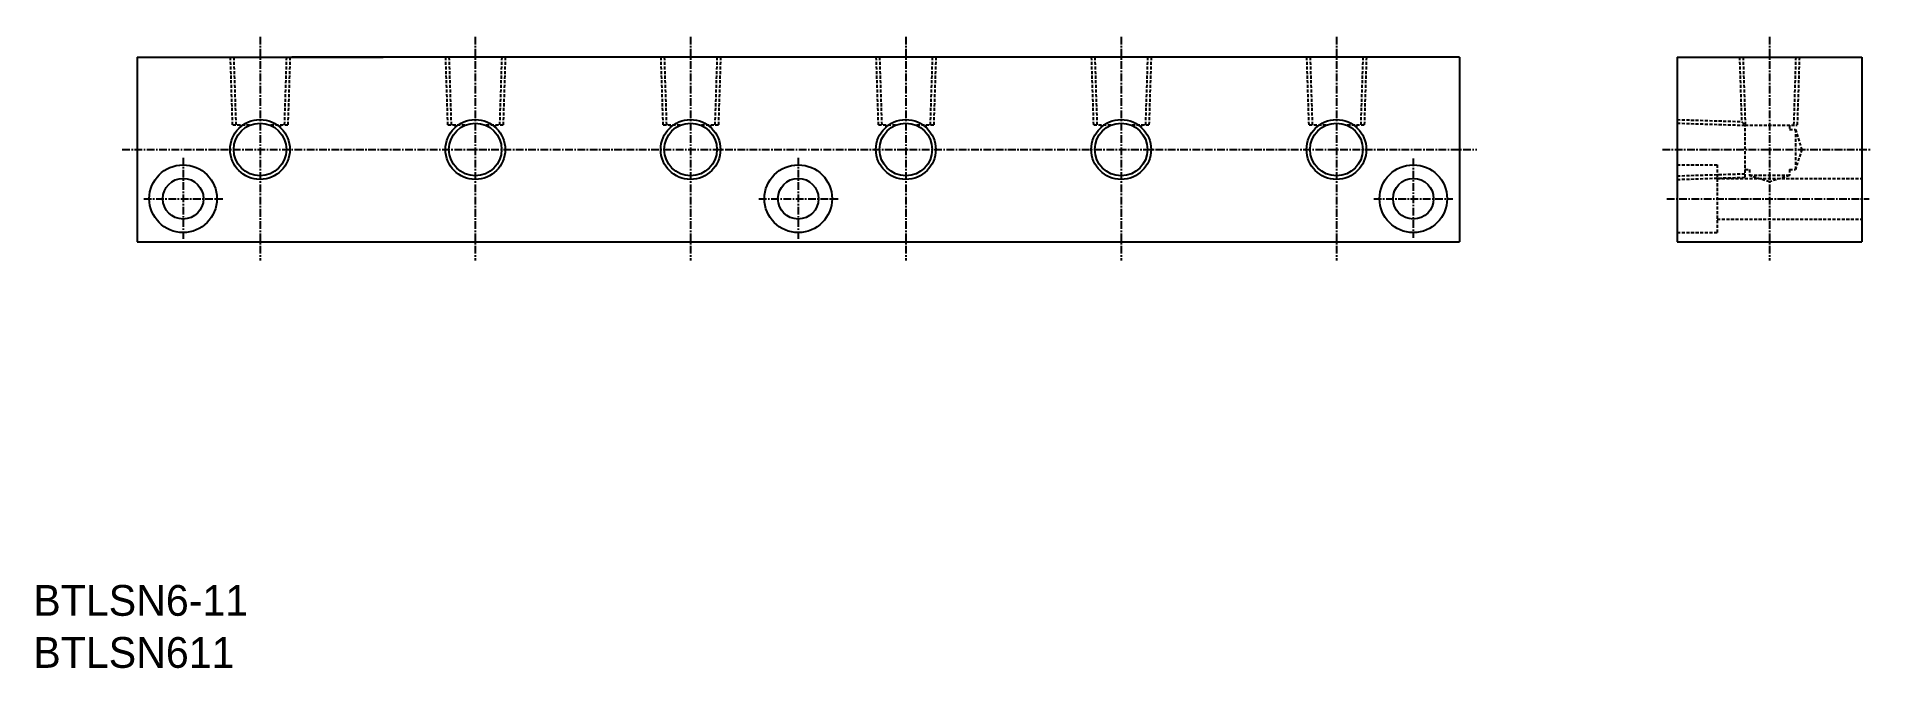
# Model space of a CAD drawing. Extents: x 1709 to 2007, y 5828 to 5930.
import ezdxf

# ---------------------------------------------------------------- set-up
doc = ezdxf.new("R2010")
doc.units = 0
doc.linetypes.add('CENTER', pattern=[2, 1.25, -0.25, 0.25, -0.25])
doc.linetypes.add('DASHED', pattern=[0.75, 0.5, -0.25])
doc.layers.get('0').update_dxf_attribs({"linetype": 'CONTINUOUS'})
doc.layers.add('CENTER', color=1, linetype='CENTER')

msp = doc.modelspace()

# ---------------------------------------------------------------- linework, layer by layer
at = {"color": 7, "linetype": 'CONTINUOUS'}
for p, q in [((1725.23, 5927.07), (1765.23, 5927.07)), ((1725.23, 5927.07), (1725.23, 5897.07)), ((1940.23, 5927.07), (1940.23, 5897.07)), ((1975.62, 5927.07), (2005.62, 5927.07)), ((1975.62, 5927.07), (1975.62, 5897.07)), ((2005.62, 5927.07), (2005.62, 5897.07)), ((1725.23, 5897.07), (1940.23, 5897.07)), ((1975.62, 5897.07), (2005.62, 5897.07))]:
    msp.add_line(p, q, dxfattribs=at)
for p, q in [((1735.23, 5927.07), (1735.23, 5927.07)), ((1940.23, 5927.07), (1750.41, 5927.07))]:
    msp.add_line(p, q)
at = {"color": 3, "linetype": 'DASHED'}
for p, q in [((1740.37, 5927.07), (1740.72, 5916)), ((1740.95, 5927.07), (1741.3, 5916)), ((1749.52, 5927.07), (1749.17, 5916)), ((1750.1, 5927.07), (1749.75, 5916)), ((1775.37, 5927.07), (1775.72, 5916)), ((1775.95, 5927.07), (1776.3, 5916)), ((1784.52, 5927.07), (1784.17, 5916)), ((1785.1, 5927.07), (1784.75, 5916)), ((1810.37, 5927.07), (1810.72, 5916)), ((1810.95, 5927.07), (1811.3, 5916)), ((1819.52, 5927.07), (1819.17, 5916)), ((1820.1, 5927.07), (1819.75, 5916)), ((1845.37, 5927.07), (1845.72, 5916)), ((1845.95, 5927.07), (1846.3, 5916)), ((1854.52, 5927.07), (1854.17, 5916)), ((1855.1, 5927.07), (1854.75, 5916)), ((1880.37, 5927.07), (1880.72, 5916)), ((1880.95, 5927.07), (1881.3, 5916)), ((1889.52, 5927.07), (1889.17, 5916)), ((1890.1, 5927.07), (1889.75, 5916)), ((1915.37, 5927.07), (1915.72, 5916)), ((1915.95, 5927.07), (1916.3, 5916)), ((1924.52, 5927.07), (1924.17, 5916)), ((1925.1, 5927.07), (1924.75, 5916)), ((1985.76, 5927.07), (1986.09, 5916.6)), ((1986.34, 5927.07), (1986.69, 5916)), ((1994.9, 5927.07), (1994.56, 5916)), ((1995.49, 5927.07), (1995.14, 5916)), ((1743.54, 5916), (1740.72, 5916)), ((1741.98, 5916), (1741.98, 5915.69)), ((1749.75, 5916), (1746.92, 5916)), ((1748.48, 5916), (1748.48, 5915.69)), ((1778.54, 5916), (1775.72, 5916)), ((1776.98, 5916), (1776.98, 5915.69)), ((1784.75, 5916), (1781.92, 5916)), ((1783.48, 5916), (1783.48, 5915.69)), ((1813.54, 5916), (1810.72, 5916)), ((1811.98, 5916), (1811.98, 5915.69)), ((1819.75, 5916), (1816.92, 5916)), ((1818.48, 5916), (1818.48, 5915.69)), ((1848.54, 5916), (1845.72, 5916)), ((1846.98, 5916), (1846.98, 5915.69)), ((1854.75, 5916), (1851.92, 5916)), ((1853.48, 5916), (1853.48, 5915.69)), ((1883.54, 5916), (1880.72, 5916)), ((1881.98, 5916), (1881.98, 5915.69)), ((1889.75, 5916), (1886.92, 5916)), ((1888.48, 5916), (1888.48, 5915.69)), ((1918.54, 5916), (1915.72, 5916)), ((1916.98, 5916), (1916.98, 5915.69)), ((1924.75, 5916), (1921.92, 5916)), ((1923.48, 5916), (1923.48, 5915.69)), ((1975.62, 5916.93), (1986.09, 5916.6)), ((1975.62, 5916.35), (1986.69, 5916)), ((1986.09, 5916.6), (1986.69, 5916)), ((1986.69, 5907.55), (1986.69, 5916)), ((1986.69, 5916), (1995.14, 5916)), ((1993.87, 5916), (1993.87, 5915.32)), ((1993.87, 5915.32), (1994.87, 5915.32)), ((1994.87, 5915.32), (1994.87, 5908.82)), ((1994.87, 5915.32), (1995.87, 5912.07)), ((1995.87, 5912.07), (1994.87, 5908.82)), ((1975.62, 5909.57), (1982.12, 5909.57)), ((1982.12, 5909.57), (1982.12, 5898.57)), ((1986.69, 5908.82), (1987.37, 5908.82)), ((1987.37, 5908.82), (1987.37, 5907.82)), ((1993.87, 5908.82), (1994.87, 5908.82)), ((1993.87, 5908.82), (1993.87, 5907.82)), ((1975.62, 5907.79), (1986.69, 5908.13)), ((1975.62, 5907.2), (1986.69, 5907.55)), ((1982.12, 5907.37), (2005.62, 5907.37)), ((1990.62, 5906.82), (1987.37, 5907.82)), ((1993.87, 5907.82), (1987.37, 5907.82)), ((1993.87, 5907.82), (1990.62, 5906.82)), ((1982.12, 5900.77), (2005.62, 5900.77)), ((1975.62, 5898.57), (1982.12, 5898.57))]:
    msp.add_line(p, q, dxfattribs=at)
at = {"color": 3, "linetype": 'CONTINUOUS'}
for centre in [(1745.23, 5912.07), (1780.23, 5912.07), (1815.23, 5912.07), (1850.23, 5912.07), (1885.23, 5912.07), (1920.23, 5912.07)]:
    msp.add_circle(centre, 4.86, dxfattribs=at)
at = {"color": 7, "linetype": 'CONTINUOUS'}
for centre, radius in [((1745.23, 5912.07), 4.28), ((1780.23, 5912.07), 4.28), ((1815.23, 5912.07), 4.28), ((1850.23, 5912.07), 4.28), ((1885.23, 5912.07), 4.28), ((1920.23, 5912.07), 4.28), ((1732.73, 5904.07), 5.5), ((1832.73, 5904.07), 5.5), ((1932.73, 5904.07), 5.5), ((1732.73, 5904.07), 3.3), ((1832.73, 5904.07), 3.3), ((1932.73, 5904.07), 3.3)]:
    msp.add_circle(centre, radius, dxfattribs=at)
at = {"layer": 'CENTER', "color": 1, "linetype": 'CENTER'}
for p, q in [((1745.23, 5930.4), (1745.23, 5894.05)), ((1780.23, 5930.4), (1780.23, 5894.05)), ((1815.23, 5930.4), (1815.23, 5894.05)), ((1850.23, 5930.4), (1850.23, 5894.05)), ((1885.23, 5930.4), (1885.23, 5894.05)), ((1920.23, 5930.4), (1920.23, 5894.05)), ((1990.62, 5930.4), (1990.62, 5894.05)), ((1722.83, 5912.07), (1943.08, 5912.07)), ((1973.23, 5912.07), (2007.19, 5912.07)), ((1732.73, 5910.74), (1732.73, 5897.56)), ((1832.73, 5910.74), (1832.73, 5897.56)), ((1932.73, 5910.59), (1932.73, 5897.72)), ((1726.33, 5904.07), (1739.2, 5904.07)), ((1826.33, 5904.07), (1839.2, 5904.07)), ((1926.29, 5904.07), (1939.16, 5904.07)), ((1973.95, 5904.07), (2006.82, 5904.07))]:
    msp.add_line(p, q, dxfattribs=at)

# ---------------------------------------------------------------- texts
at = {"color": 7, "linetype": 'CONTINUOUS'}
for s, p in [('BTLSN6-11', (1708.37, 5836.29)), ('BTLSN611', (1708.37, 5827.83))]:
    msp.add_text(s, height=5, dxfattribs=at).set_placement(p)

doc.saveas('drawing.dxf')
